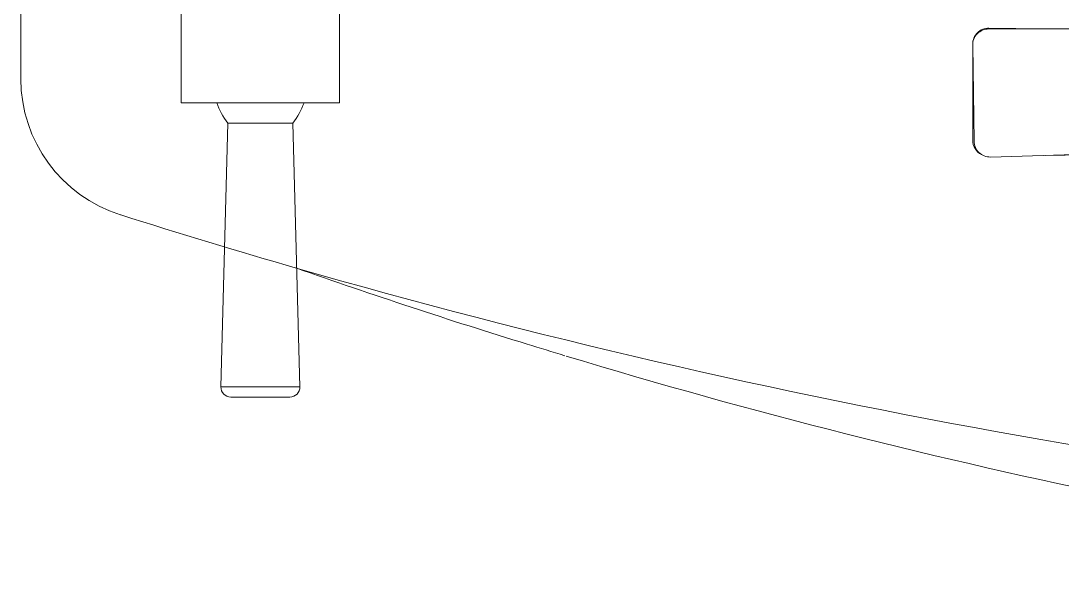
# Model space of a CAD drawing. Header units: millimetres. Extents: x 72 to 2370, y -203 to 794.
# Drawn here: x 1876.0048 to 1876.2344, y 289.4139 to 289.5388 of the extents above; entities that cross this region are included whole.
import ezdxf

# ---------------------------------------------------------------- set-up
doc = ezdxf.new("R2010")
doc.units = ezdxf.units.MM
doc.layers.add('mobiliario', color=252, linetype='Continuous', lineweight=9)

# ---------------------------------------------------------------- blocks, each defined once
blk = doc.blocks.new('SE2')
at = {"layer": 'mobiliario'}
for p, q in [((154.1481483859375, 393.0225371118055), (128.3507127086128, 393.0225371118055)), ((154.1481483859375, 393.0225371118055), (154.1958411798507, 393.0225371118055)), ((152.4771907471923, 345.5895711531097), (152.5043823508088, 345.5895711531097)), ((152.5272371616608, 345.5895711531097), (153.5656805472751, 345.5895711531097)), ((157.3037293895251, 345.5213355498545), (152.5272371616608, 345.5895711531097)), ((153.5656805472752, 345.5895711531097), (156.1656805472752, 345.5895711531097)), ((156.1656805472752, 345.5895711531097), (157.254170347358, 345.5895711531097)), ((151.7158097562345, 342.0805265259557), (151.6772723673527, 344.7781437476835)), ((151.7158097562345, 344.7896527732701), (151.7158097562345, 338.8070658669307)), ((157.9159458816802, 338.5387847003831), (158.0919755201118, 344.698564690929)), ((158.0139441717126, 341.9680248637273), (157.966064927336, 338.6164777573692))]:
    blk.add_line(p, q, dxfattribs=at)
for centre, radius, start, end in [((154.1958411798507, 385.9156171118053), 7.106919999999995, 17.55821374510212, 90), ((-173.4382496115718, 282.2468913631313), 350.7510704624746, 17.55550343394372, 17.55821374510193), ((-173.4382496115718, 282.2468913631313), 350.7510704624747, 16.05373424151337, 17.55550343394373), ((-134.8299121739145, 274.6278075801644), 316.272427494354, 17.13029102884354, 19.33060603803136), ((-173.4382496115718, 282.2468913631313), 350.7510704624747, 4.002814652917925, 16.05373424151337), ((-131.747191862511, 275.1795678264314), 313.1621506415751, 16.84084688202672, 17.2004339818676), ((-131.747191862511, 275.1795678264314), 313.1621506415751, 6.248453500637384, 16.8299268103819), ((152.4771907471923, 344.7895711531096), 0.8000000000000008, 90, 180.8184554616923), ((152.5158097562345, 344.7896527732701), 0.8000000000000067, 89.18154453831379, 180), ((157.254170347358, 344.7895711531096), 0.7999999999999985, 26.42896303562571, 90), ((157.2923019840988, 344.7214171700149), 0.8000000000000014, 358.3630890766199, 89.18154453831379)]:
    blk.add_arc(centre, radius, start, end, dxfattribs=at)
blk = doc.blocks.new('110-32-planta')
at = {"layer": 'mobiliario'}
for p, q in [((7.810715557537947, 4.09738078572635), (7.830363557537942, 4.09738078572635)), ((7.830363557537942, 4.062436785726351), (7.830363557537942, 4.09738078572635)), ((7.834830757537942, 4.087076785726349), (7.892936484396095, 4.088612026595303)), ((7.892936484396095, 4.071205544857396), (7.892936484396095, 4.088612026595303)), ((7.834830757537942, 4.072740785726348), (7.834830757537942, 4.087076785726349)), ((7.895169957537946, 4.073380785726349), (7.895169957537946, 4.086436785726348)), ((7.834830757537942, 4.072740785726348), (7.892936484396095, 4.071205544857396)), ((7.810715557537947, 4.062436785726351), (7.830363557537942, 4.062436785726351))]:
    blk.add_line(p, q, dxfattribs=at)
for centre, radius, start, end in [((7.824594500488777, 4.073763482508014), 0.0167935999999998, 52.44424076723617, 69.90808837350905), ((7.892993957537946, 4.086436785726348), 0.002176, 0, 91.51348871821943), ((7.892993957537946, 4.073380785726349), 0.002176, 268.4865112817806, 0), ((7.824594500488777, 4.086054088944685), 0.0167935999999998, 290.091911626491, 307.5557592327635)]:
    blk.add_arc(centre, radius, start, end, dxfattribs=at)

msp = doc.modelspace()

# ---------------------------------------------------------------- block references
at = {"xscale": -1, "rotation": 90}
msp.add_blockref('110-32-planta', (1880.137485150522, 297.3511579322274), dxfattribs=at)
at = {"xscale": -0.0044247438065974, "yscale": 0.0044247438065974, "zscale": 0.0044247438065974, "rotation": 90}
msp.add_blockref('SE2', (1877.743777810172, 290.2083661176887), dxfattribs=at)

doc.saveas('drawing.dxf')
